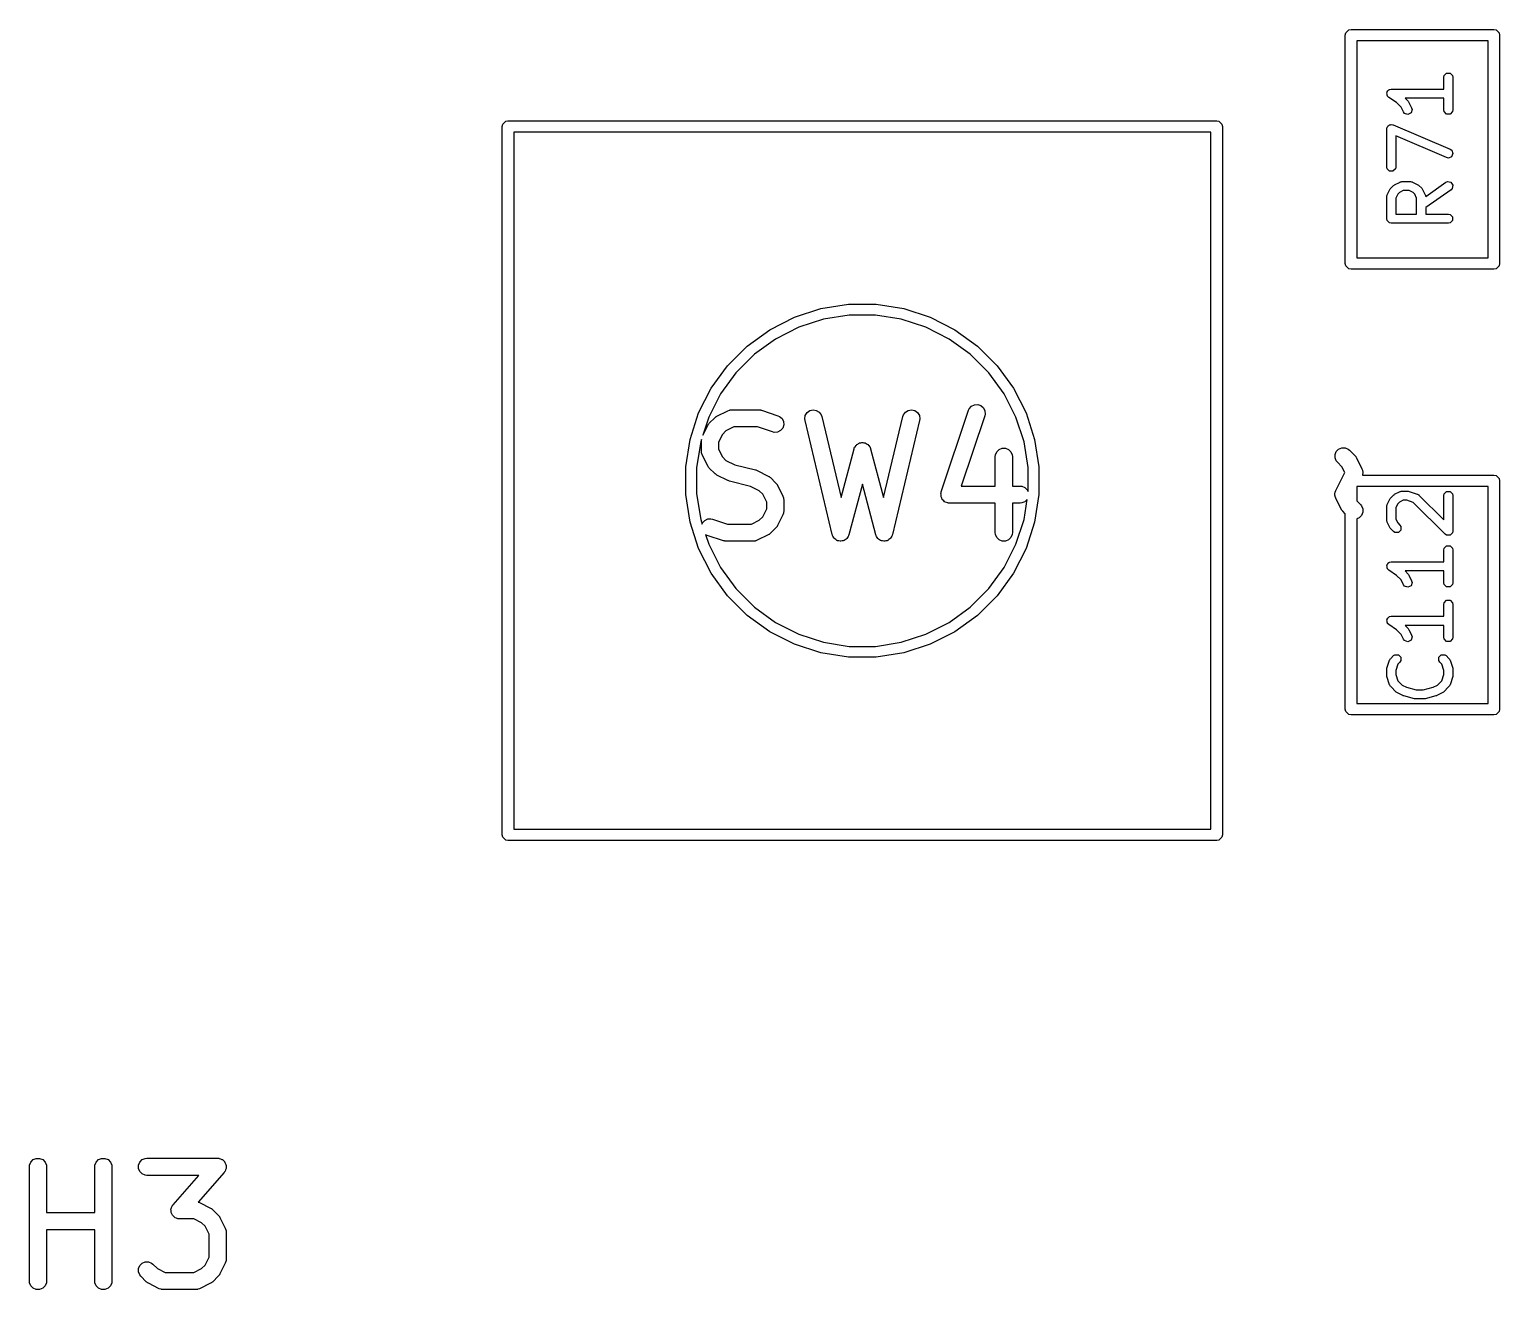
# Model space of a CAD drawing. Extents: x 1.56 to 6.49, y -4.6 to -1.37.
# Drawn here: x 1.662 to 2.168, y -4.3 to -3.866 of the extents above; entities that cross this region are included whole.
import ezdxf

# ---------------------------------------------------------------- set-up
doc = ezdxf.new("R2010")
doc.units = 0
doc.header["$MEASUREMENT"] = 0
doc.layers.add('BLACK', color=7, linetype='CONTINUOUS')

msp = doc.modelspace()

# ---------------------------------------------------------------- linework, layer by layer
at = {"layer": 'BLACK', "linetype": 'CONTINUOUS'}
for p, q in [((2.11516, -3.86811), (2.11531, -3.86736)), ((2.11516, -3.94685), (2.11516, -3.86811)), ((2.11531, -3.86736), (2.11637, -3.86629)), ((2.11637, -3.86629), (2.11713, -3.86614)), ((2.11713, -3.86614), (2.16634, -3.86614)), ((2.16634, -3.86614), (2.16709, -3.86629)), ((2.16709, -3.86629), (2.16816, -3.86736)), ((2.16816, -3.86736), (2.16831, -3.86811)), ((2.16831, -3.86811), (2.16831, -3.94685)), ((2.11909, -3.87008), (2.11909, -3.94488)), ((2.16437, -3.87008), (2.11909, -3.87008)), ((2.16437, -3.94488), (2.16437, -3.87008)), ((2.1491, -3.88264), (2.14922, -3.88204)), ((2.1491, -3.88669), (2.1491, -3.88264)), ((2.14922, -3.88204), (2.15007, -3.88118)), ((2.15007, -3.88118), (2.15128, -3.88118)), ((2.15128, -3.88118), (2.15213, -3.88204)), ((2.15213, -3.88204), (2.15225, -3.88264)), ((2.15225, -3.88264), (2.15225, -3.89389)), ((2.12945, -3.88796), (2.12954, -3.88782)), ((2.12954, -3.88841), (2.12945, -3.88796)), ((2.12954, -3.88766), (2.12986, -3.88734)), ((2.12954, -3.88782), (2.12954, -3.88766)), ((2.12954, -3.88887), (2.12954, -3.88841)), ((2.12965, -3.88898), (2.12954, -3.88887)), ((2.12986, -3.88734), (2.13011, -3.88696)), ((2.13011, -3.88696), (2.13027, -3.88692)), ((2.13027, -3.88692), (2.13039, -3.88681)), ((2.13039, -3.88681), (2.13099, -3.88669)), ((2.13099, -3.88669), (2.1491, -3.88669)), ((2.12968, -3.88914), (2.12965, -3.88898)), ((2.13012, -3.88957), (2.12968, -3.88914)), ((2.1328, -3.89136), (2.13012, -3.88957)), ((2.13438, -3.89295), (2.1328, -3.89136)), ((2.13521, -3.89459), (2.13438, -3.89295)), ((2.1491, -3.88984), (2.13573, -3.88984)), ((2.13573, -3.88984), (2.13679, -3.8909)), ((2.13679, -3.8909), (2.13693, -3.89111)), ((2.13693, -3.89111), (2.13709, -3.89131)), ((2.13709, -3.89131), (2.13802, -3.89318)), ((2.13819, -3.89378), (2.1378, -3.89492)), ((2.13802, -3.89318), (2.13819, -3.89378)), ((2.1491, -3.89389), (2.1491, -3.88984)), ((2.14922, -3.89449), (2.1491, -3.89389)), ((2.15225, -3.89389), (2.15213, -3.89449)), ((1.8248, -3.89961), (1.82495, -3.89885)), ((1.82495, -3.89885), (1.82602, -3.89779)), ((1.82602, -3.89779), (1.82677, -3.89764)), ((1.82677, -3.89764), (2.07087, -3.89764)), ((2.07087, -3.89764), (2.07162, -3.89779)), ((2.07162, -3.89779), (2.07268, -3.89885)), ((2.07268, -3.89885), (2.07283, -3.89961)), ((2.13017, -3.89921), (2.13039, -3.89899)), ((2.13039, -3.89899), (2.13071, -3.89899)), ((2.13071, -3.89899), (2.13101, -3.89888)), ((2.13101, -3.89888), (2.13158, -3.89899)), ((2.13158, -3.89899), (2.13159, -3.89899)), ((2.13159, -3.89899), (2.1316, -3.899)), ((2.1316, -3.899), (2.13161, -3.899)), ((2.13161, -3.899), (2.1513, -3.90744)), ((2.13558, -3.89508), (2.13521, -3.89459)), ((2.13673, -3.89546), (2.13558, -3.89508)), ((2.1378, -3.89492), (2.13673, -3.89546)), ((2.15007, -3.89534), (2.14922, -3.89449)), ((2.15128, -3.89534), (2.15007, -3.89534)), ((2.15213, -3.89449), (2.15128, -3.89534)), ((1.8248, -4.1437), (1.8248, -3.89961)), ((1.82874, -3.90157), (1.82874, -4.14173)), ((2.0689, -3.90157), (1.82874, -3.90157)), ((2.0689, -4.14173), (2.0689, -3.90157)), ((2.07283, -3.89961), (2.07283, -4.1437)), ((2.12942, -3.90041), (2.12954, -3.89985)), ((2.12942, -3.90043), (2.12942, -3.90041)), ((2.12942, -3.90044), (2.12942, -3.90043)), ((2.12942, -3.90045), (2.12942, -3.90044)), ((2.12942, -3.91357), (2.12942, -3.90045)), ((2.12954, -3.89985), (2.12976, -3.89962)), ((2.12976, -3.89962), (2.12989, -3.89932)), ((2.12989, -3.89932), (2.13017, -3.89921)), ((2.15005, -3.91033), (2.13256, -3.90284)), ((2.13256, -3.90284), (2.13256, -3.91357)), ((2.1513, -3.90744), (2.1518, -3.90779)), ((2.15225, -3.90891), (2.15178, -3.91001)), ((2.1518, -3.90779), (2.15225, -3.90891)), ((2.12954, -3.91418), (2.12942, -3.91357)), ((2.13039, -3.91503), (2.12954, -3.91418)), ((2.13245, -3.91418), (2.13159, -3.91503)), ((2.13256, -3.91357), (2.13245, -3.91418)), ((2.15066, -3.91046), (2.15005, -3.91033)), ((2.15178, -3.91001), (2.15066, -3.91046)), ((2.13159, -3.91503), (2.13039, -3.91503)), ((2.13216, -3.91966), (2.13404, -3.91873)), ((2.13404, -3.91873), (2.13411, -3.91871)), ((2.13411, -3.91871), (2.13414, -3.91868)), ((2.13414, -3.91868), (2.13438, -3.91863)), ((2.13438, -3.91863), (2.13463, -3.91856)), ((2.13463, -3.91856), (2.13466, -3.91858)), ((2.13466, -3.91858), (2.13474, -3.91856)), ((2.13474, -3.91856), (2.13755, -3.91856)), ((2.13755, -3.91856), (2.13763, -3.91858)), ((2.13763, -3.91858), (2.13766, -3.91856)), ((2.13766, -3.91856), (2.13791, -3.91863)), ((2.13791, -3.91863), (2.13815, -3.91868)), ((2.13815, -3.91868), (2.13818, -3.91871)), ((2.13818, -3.91871), (2.13826, -3.91873)), ((2.13826, -3.91873), (2.14013, -3.91966)), ((2.14285, -3.92369), (2.14977, -3.91884)), ((2.14977, -3.91884), (2.15033, -3.9186)), ((2.15033, -3.9186), (2.15152, -3.91881)), ((2.15152, -3.91881), (2.15221, -3.91979)), ((2.12942, -3.92377), (2.12949, -3.92353)), ((2.12943, -3.92381), (2.12942, -3.92377)), ((2.12942, -3.92388), (2.12943, -3.92381)), ((2.12942, -3.93138), (2.12942, -3.92388)), ((2.12949, -3.92353), (2.12954, -3.92328)), ((2.12954, -3.92328), (2.12956, -3.92326)), ((2.12956, -3.92326), (2.12958, -3.92318)), ((2.12958, -3.92318), (2.13052, -3.92131)), ((2.13052, -3.92131), (2.13067, -3.92111)), ((2.13067, -3.92111), (2.13081, -3.9209)), ((2.13081, -3.9209), (2.13175, -3.91996)), ((2.13175, -3.91996), (2.13196, -3.91982)), ((2.13196, -3.91982), (2.13216, -3.91966)), ((2.13322, -3.92294), (2.13256, -3.92426)), ((2.13256, -3.92426), (2.13256, -3.92981)), ((2.1338, -3.92237), (2.13322, -3.92294)), ((2.13511, -3.92171), (2.1338, -3.92237)), ((2.13718, -3.92171), (2.13511, -3.92171)), ((2.13849, -3.92237), (2.13718, -3.92171)), ((2.13907, -3.92294), (2.13849, -3.92237)), ((2.13973, -3.92426), (2.13907, -3.92294)), ((2.13973, -3.92981), (2.13973, -3.92426)), ((2.14013, -3.91966), (2.14033, -3.91982)), ((2.14033, -3.91982), (2.14054, -3.91996)), ((2.14054, -3.91996), (2.14148, -3.9209)), ((2.14148, -3.9209), (2.14162, -3.92111)), ((2.14162, -3.92111), (2.14177, -3.92131)), ((2.14177, -3.92131), (2.14271, -3.92318)), ((2.14271, -3.92318), (2.14273, -3.92326)), ((2.14273, -3.92326), (2.14276, -3.92328)), ((2.14276, -3.92328), (2.14281, -3.92353)), ((2.14281, -3.92353), (2.14285, -3.92369)), ((2.15158, -3.92143), (2.14288, -3.92752)), ((2.152, -3.92098), (2.15158, -3.92143)), ((2.15221, -3.91979), (2.152, -3.92098)), ((2.14288, -3.92752), (2.14288, -3.92981)), ((2.12954, -3.93199), (2.12942, -3.93138)), ((2.13039, -3.93284), (2.12954, -3.93199)), ((2.13099, -3.93296), (2.13039, -3.93284)), ((2.15068, -3.93296), (2.13099, -3.93296)), ((2.13256, -3.92981), (2.13973, -3.92981)), ((2.14288, -3.92981), (2.15068, -3.92981)), ((2.15068, -3.92981), (2.15128, -3.92993)), ((2.15128, -3.93284), (2.15068, -3.93296)), ((2.15128, -3.92993), (2.15213, -3.93078)), ((2.15213, -3.93199), (2.15128, -3.93284)), ((2.15213, -3.93078), (2.15213, -3.93199)), ((2.11531, -3.9476), (2.11516, -3.94685)), ((2.11637, -3.94867), (2.11531, -3.9476)), ((2.11713, -3.94882), (2.11637, -3.94867)), ((2.16634, -3.94882), (2.11713, -3.94882)), ((2.11909, -3.94488), (2.16437, -3.94488)), ((2.16709, -3.94867), (2.16634, -3.94882)), ((2.16816, -3.9476), (2.16709, -3.94867)), ((2.16831, -3.94685), (2.16816, -3.9476)), ((1.92547, -3.96528), (1.93457, -3.96232)), ((1.93457, -3.96232), (1.94403, -3.96082)), ((1.94433, -3.96457), (1.93545, -3.96597)), ((1.94403, -3.96082), (1.95361, -3.96082)), ((1.95331, -3.96457), (1.94433, -3.96457)), ((1.96219, -3.96597), (1.95331, -3.96457)), ((1.95361, -3.96082), (1.96306, -3.96232)), ((1.96306, -3.96232), (1.97217, -3.96528)), ((1.90919, -3.97525), (1.91693, -3.96962)), ((1.91693, -3.96962), (1.92547, -3.96528)), ((1.92691, -3.96875), (1.9189, -3.97283)), ((1.93545, -3.96597), (1.92691, -3.96875)), ((1.97073, -3.96875), (1.96219, -3.96597)), ((1.97874, -3.97283), (1.97073, -3.96875)), ((1.97217, -3.96528), (1.9807, -3.96962)), ((1.9807, -3.96962), (1.98845, -3.97525)), ((1.9189, -3.97283), (1.91163, -3.97811)), ((1.98601, -3.97811), (1.97874, -3.97283)), ((1.90242, -3.98202), (1.90919, -3.97525)), ((1.91163, -3.97811), (1.90528, -3.98446)), ((1.99236, -3.98446), (1.98601, -3.97811)), ((1.98845, -3.97525), (1.99522, -3.98202)), ((1.89679, -3.98977), (1.90242, -3.98202)), ((1.90528, -3.98446), (1.89999, -3.99173)), ((1.99764, -3.99173), (1.99236, -3.98446)), ((1.99522, -3.98202), (2.00085, -3.98977)), ((1.89244, -3.9983), (1.89679, -3.98977)), ((2.00085, -3.98977), (2.0052, -3.9983)), ((1.89999, -3.99173), (1.89591, -3.99974)), ((2.00172, -3.99974), (1.99764, -3.99173)), ((1.88948, -4.00741), (1.89244, -3.9983)), ((1.89591, -3.99974), (1.8939, -4.00593)), ((1.89611, -4.00185), (1.89799, -3.99998)), ((1.89799, -3.99998), (1.89821, -3.99979)), ((1.89821, -3.99979), (1.89826, -3.99973)), ((1.89826, -3.99973), (1.89835, -3.99968)), ((1.89835, -3.99968), (1.89843, -3.99961)), ((1.89843, -3.99961), (1.89851, -3.99958)), ((1.89851, -3.99958), (1.89875, -3.99942)), ((1.89875, -3.99942), (1.9025, -3.99755)), ((1.9025, -3.99755), (1.90304, -3.99734)), ((1.90304, -3.99734), (1.90315, -3.99733)), ((1.90315, -3.99733), (1.90325, -3.99729)), ((1.90325, -3.99729), (1.90382, -3.99724)), ((1.90382, -3.99724), (1.9132, -3.99724)), ((1.9132, -3.99724), (1.91349, -3.99727)), ((1.91349, -3.99727), (1.91357, -3.99726)), ((1.91357, -3.99726), (1.91367, -3.99728)), ((1.91367, -3.99728), (1.91377, -3.99729)), ((1.91377, -3.99729), (1.91385, -3.99732)), ((1.91385, -3.99732), (1.91413, -3.99739)), ((1.91413, -3.99739), (1.91976, -3.99926)), ((1.91976, -3.99926), (1.92028, -3.9995)), ((1.92028, -3.9995), (1.92116, -4.00025)), ((1.92116, -4.00025), (1.92167, -4.00128)), ((1.929, -4.0003), (1.92918, -3.99916)), ((1.92907, -4.00087), (1.929, -4.0003)), ((1.92918, -3.99916), (1.92978, -3.99818)), ((1.92978, -3.99818), (1.93071, -3.99751)), ((1.93071, -3.99751), (1.93184, -3.99724)), ((1.93184, -3.99724), (1.93297, -3.99742)), ((1.93297, -3.99742), (1.93395, -3.99803)), ((1.93395, -3.99803), (1.93463, -3.99896)), ((1.93463, -3.99896), (1.93482, -3.99951)), ((1.93482, -3.99951), (1.94148, -4.02749)), ((1.95616, -4.02749), (1.96282, -3.99951)), ((1.96282, -3.99951), (1.96301, -3.99896)), ((1.96301, -3.99896), (1.96368, -3.99803)), ((1.96368, -3.99803), (1.96466, -3.99742)), ((1.96466, -3.99742), (1.9658, -3.99724)), ((1.9658, -3.99724), (1.96692, -3.99751)), ((1.96692, -3.99751), (1.96786, -3.99818)), ((1.96786, -3.99818), (1.96846, -3.99916)), ((1.96846, -3.99916), (1.96864, -4.0003)), ((1.96864, -4.0003), (1.96856, -4.00087)), ((1.97601, -4.0255), (1.98539, -3.99738)), ((1.99099, -3.99925), (1.98291, -4.02348)), ((1.98539, -3.99738), (1.98562, -3.99685)), ((1.98562, -3.99685), (1.98638, -3.99598)), ((1.98638, -3.99598), (1.98741, -3.99547)), ((1.98741, -3.99547), (1.98856, -3.99539)), ((1.98856, -3.99539), (1.98965, -3.99575)), ((1.98965, -3.99575), (1.99052, -3.9965)), ((1.99052, -3.9965), (1.99104, -3.99754)), ((1.99112, -3.99868), (1.99099, -3.99925)), ((1.99104, -3.99754), (1.99112, -3.99868)), ((2.0045, -4.00829), (2.00172, -3.99974)), ((2.0052, -3.9983), (2.00816, -4.00741)), ((1.8939, -4.00593), (1.89556, -4.00262)), ((1.89556, -4.00262), (1.89572, -4.00237)), ((1.89572, -4.00237), (1.89575, -4.0023)), ((1.89575, -4.0023), (1.89581, -4.00222)), ((1.89581, -4.00222), (1.89587, -4.00213)), ((1.89587, -4.00213), (1.89593, -4.00208)), ((1.89593, -4.00208), (1.89611, -4.00185)), ((1.90182, -4.00449), (1.90063, -4.00569)), ((1.90452, -4.00314), (1.90182, -4.00449)), ((1.91272, -4.00314), (1.90452, -4.00314)), ((1.91789, -4.00487), (1.91272, -4.00314)), ((1.91845, -4.00499), (1.91789, -4.00487)), ((1.9196, -4.00491), (1.91845, -4.00499)), ((1.92063, -4.0044), (1.9196, -4.00491)), ((1.92139, -4.00353), (1.92063, -4.0044)), ((1.92175, -4.00243), (1.92139, -4.00353)), ((1.92167, -4.00128), (1.92175, -4.00243)), ((1.93845, -4.04024), (1.92907, -4.00087)), ((1.96856, -4.00087), (1.95919, -4.04024)), ((1.88798, -4.01687), (1.88948, -4.00741)), ((1.89314, -4.00829), (1.89173, -4.01716)), ((1.89339, -4.00751), (1.89314, -4.00829)), ((1.89337, -4.00769), (1.89339, -4.00751)), ((1.89337, -4.01144), (1.89337, -4.00769)), ((1.90063, -4.00569), (1.89928, -4.00839)), ((1.89928, -4.00839), (1.89928, -4.01074)), ((1.94602, -4.01049), (1.94606, -4.01042)), ((1.94606, -4.01042), (1.94617, -4.01014)), ((1.94617, -4.01014), (1.94641, -4.00983)), ((1.94641, -4.00983), (1.9466, -4.00949)), ((1.9466, -4.00949), (1.94675, -4.00937)), ((1.94675, -4.00937), (1.94687, -4.00922)), ((1.94687, -4.00922), (1.94721, -4.00903)), ((1.94721, -4.00903), (1.94752, -4.00879)), ((1.94752, -4.00879), (1.9477, -4.00874)), ((1.9477, -4.00874), (1.94787, -4.00864)), ((1.94787, -4.00864), (1.94825, -4.00859)), ((1.94825, -4.00859), (1.94863, -4.00849)), ((1.94863, -4.00849), (1.94882, -4.00852)), ((1.94882, -4.00852), (1.94901, -4.00849)), ((1.94901, -4.00849), (1.94939, -4.00859)), ((1.94939, -4.00859), (1.94977, -4.00864)), ((1.94977, -4.00864), (1.94994, -4.00874)), ((1.94994, -4.00874), (1.95012, -4.00879)), ((1.95012, -4.00879), (1.95043, -4.00903)), ((1.95043, -4.00903), (1.95077, -4.00922)), ((1.95077, -4.00922), (1.95088, -4.00937)), ((1.95088, -4.00937), (1.95104, -4.00949)), ((1.95104, -4.00949), (1.95123, -4.00983)), ((1.95123, -4.00983), (1.95147, -4.01014)), ((1.95147, -4.01014), (1.95157, -4.01042)), ((1.95157, -4.01042), (1.95161, -4.01049)), ((1.99592, -4.01086), (1.99699, -4.01042)), ((1.99699, -4.01042), (1.99814, -4.01042)), ((1.99814, -4.01042), (1.9992, -4.01086)), ((2.00591, -4.01716), (2.0045, -4.00829)), ((2.00816, -4.00741), (2.00965, -4.01687)), ((2.11287, -4.01076), (2.11394, -4.01032)), ((2.11394, -4.01032), (2.11509, -4.01032)), ((2.11509, -4.01032), (2.11615, -4.01076)), ((1.89343, -4.01201), (1.89337, -4.01144)), ((1.89347, -4.01211), (1.89343, -4.01201)), ((1.89348, -4.01222), (1.89347, -4.01211)), ((1.89368, -4.01276), (1.89348, -4.01222)), ((1.89556, -4.01651), (1.89368, -4.01276)), ((1.89928, -4.01074), (1.90063, -4.01344)), ((1.90063, -4.01344), (1.90182, -4.01464)), ((1.90182, -4.01464), (1.90486, -4.01615)), ((1.94148, -4.02749), (1.94597, -4.01068)), ((1.94597, -4.01068), (1.94602, -4.01054)), ((1.94602, -4.01054), (1.94602, -4.01049)), ((1.95161, -4.01049), (1.95162, -4.01054)), ((1.95162, -4.01054), (1.95167, -4.01068)), ((1.95167, -4.01068), (1.95616, -4.02749)), ((1.99461, -4.01331), (1.99467, -4.01274)), ((1.99461, -4.02348), (1.99461, -4.01331)), ((1.99467, -4.01274), (1.99511, -4.01167)), ((1.99511, -4.01167), (1.99592, -4.01086)), ((1.9992, -4.01086), (2.00002, -4.01167)), ((2.00002, -4.01167), (2.00046, -4.01274)), ((2.00046, -4.01274), (2.00052, -4.01331)), ((2.00052, -4.01331), (2.00052, -4.02348)), ((2.11162, -4.01264), (2.11206, -4.01158)), ((2.11162, -4.01379), (2.11162, -4.01264)), ((2.11206, -4.01486), (2.11162, -4.01379)), ((2.11206, -4.01158), (2.11287, -4.01076)), ((2.11242, -4.0153), (2.11206, -4.01486)), ((2.11396, -4.01684), (2.11242, -4.0153)), ((2.11615, -4.01076), (2.1166, -4.01113)), ((2.1166, -4.01113), (2.11848, -4.013)), ((2.11848, -4.013), (2.11866, -4.01323)), ((2.11866, -4.01323), (2.11872, -4.01328)), ((2.11872, -4.01328), (2.11878, -4.01337)), ((2.11878, -4.01337), (2.11884, -4.01345)), ((2.11884, -4.01345), (2.11887, -4.01352)), ((2.11887, -4.01352), (2.11903, -4.01377)), ((2.11903, -4.01377), (2.1209, -4.01752)), ((1.88798, -4.01716), (1.88798, -4.01687)), ((1.88798, -4.02644), (1.88798, -4.01716)), ((1.89173, -4.01716), (1.89173, -4.02615)), ((1.89572, -4.01676), (1.89556, -4.01651)), ((1.89575, -4.01683), (1.89572, -4.01676)), ((1.89581, -4.01691), (1.89575, -4.01683)), ((1.89587, -4.017), (1.89581, -4.01691)), ((1.89593, -4.01705), (1.89587, -4.017)), ((1.89611, -4.01728), (1.89593, -4.01705)), ((1.89799, -4.01915), (1.89611, -4.01728)), ((1.89821, -4.01934), (1.89799, -4.01915)), ((1.89826, -4.0194), (1.89821, -4.01934)), ((1.89835, -4.01945), (1.89826, -4.0194)), ((1.89843, -4.01952), (1.89835, -4.01945)), ((1.89851, -4.01955), (1.89843, -4.01952)), ((1.89875, -4.0197), (1.89851, -4.01955)), ((1.9025, -4.02158), (1.89875, -4.0197)), ((1.90486, -4.01615), (1.91204, -4.01795)), ((1.91204, -4.01795), (1.91208, -4.01796)), ((1.91208, -4.01796), (1.9121, -4.01796)), ((1.9121, -4.01796), (1.91234, -4.01806)), ((1.91234, -4.01806), (1.91258, -4.01814)), ((1.91258, -4.01814), (1.9126, -4.01815)), ((1.9126, -4.01815), (1.91264, -4.01817)), ((1.91264, -4.01817), (1.91639, -4.02005)), ((1.91639, -4.02005), (1.91664, -4.0202)), ((1.91664, -4.0202), (1.91671, -4.02023)), ((1.91671, -4.02023), (1.91679, -4.0203)), ((1.91679, -4.0203), (1.91688, -4.02035)), ((1.91688, -4.02035), (1.91693, -4.02041)), ((1.91693, -4.02041), (1.91716, -4.0206)), ((1.91716, -4.0206), (1.91904, -4.02247)), ((2.00591, -4.02543), (2.00591, -4.01716)), ((2.00965, -4.01687), (2.00965, -4.02644)), ((2.11187, -4.02502), (2.11496, -4.01884)), ((2.11496, -4.01884), (2.11396, -4.01684)), ((2.1209, -4.01752), (2.12111, -4.01806)), ((2.12111, -4.01962), (2.12109, -4.01969)), ((2.12109, -4.01969), (2.16634, -4.01969)), ((2.12111, -4.01806), (2.12113, -4.01827)), ((2.12113, -4.01941), (2.12111, -4.01962)), ((2.12113, -4.01827), (2.12119, -4.01847)), ((2.12119, -4.01921), (2.12113, -4.01941)), ((2.12119, -4.01847), (2.12117, -4.01884)), ((2.12117, -4.01884), (2.12119, -4.01921)), ((2.16634, -4.01969), (2.16709, -4.01983)), ((2.16709, -4.01983), (2.16816, -4.0209)), ((1.90255, -4.02159), (1.9025, -4.02158)), ((1.90256, -4.02161), (1.90255, -4.02159)), ((1.9028, -4.02169), (1.90256, -4.02161)), ((1.90304, -4.02179), (1.9028, -4.02169)), ((1.90307, -4.02179), (1.90304, -4.02179)), ((1.90311, -4.0218), (1.90307, -4.02179)), ((1.91029, -4.0236), (1.90311, -4.0218)), ((1.91332, -4.02511), (1.91029, -4.0236)), ((1.91452, -4.02631), (1.91332, -4.02511)), ((1.91904, -4.02247), (1.91922, -4.0227)), ((1.91922, -4.0227), (1.91928, -4.02275)), ((1.91928, -4.02275), (1.91934, -4.02284)), ((1.91934, -4.02284), (1.9194, -4.02292)), ((1.9194, -4.02292), (1.91943, -4.02299)), ((1.91943, -4.02299), (1.91959, -4.02324)), ((1.91959, -4.02324), (1.92146, -4.02699)), ((1.94882, -4.0229), (1.94417, -4.04032)), ((1.95346, -4.04032), (1.94882, -4.0229)), ((1.97595, -4.02579), (1.97601, -4.0255)), ((1.98291, -4.02348), (1.99461, -4.02348)), ((2.00052, -4.02348), (2.00319, -4.02348)), ((2.00319, -4.02348), (2.00376, -4.02354)), ((2.00376, -4.02354), (2.00483, -4.02398)), ((2.00483, -4.02398), (2.00564, -4.0248)), ((2.00564, -4.0248), (2.00591, -4.02543)), ((2.11165, -4.02577), (2.11166, -4.02556)), ((2.11166, -4.02556), (2.11187, -4.02502)), ((2.11917, -4.02362), (2.11909, -4.02378)), ((2.11909, -4.02378), (2.11909, -4.02862)), ((2.16437, -4.02362), (2.11917, -4.02362)), ((2.13216, -4.02634), (2.13404, -4.0254)), ((2.13404, -4.0254), (2.13411, -4.02538)), ((2.13411, -4.02538), (2.13414, -4.02535)), ((2.13414, -4.02535), (2.13438, -4.0253)), ((2.13438, -4.0253), (2.13463, -4.02524)), ((2.13463, -4.02524), (2.13466, -4.02525)), ((2.13466, -4.02525), (2.13474, -4.02523)), ((2.13474, -4.02523), (2.13661, -4.02523)), ((2.13661, -4.02523), (2.13686, -4.02528)), ((2.13686, -4.02528), (2.13711, -4.02532)), ((2.13711, -4.02532), (2.13992, -4.02625)), ((2.14922, -4.02621), (2.15007, -4.02535)), ((2.15007, -4.02535), (2.15128, -4.02535)), ((2.15128, -4.02535), (2.15213, -4.02621)), ((2.16437, -4.09843), (2.16437, -4.02362)), ((2.16816, -4.0209), (2.16831, -4.02165)), ((2.16831, -4.02165), (2.16831, -4.10039)), ((1.88948, -4.0359), (1.88798, -4.02644)), ((1.89173, -4.02615), (1.89314, -4.03502)), ((1.91587, -4.02901), (1.91452, -4.02631)), ((1.91587, -4.03136), (1.91587, -4.02901)), ((1.92146, -4.02699), (1.92167, -4.02753)), ((1.92167, -4.02753), (1.92168, -4.02764)), ((1.92168, -4.02764), (1.92172, -4.02774)), ((1.92172, -4.02774), (1.92178, -4.02831)), ((1.92178, -4.02831), (1.92178, -4.03206)), ((1.97589, -4.02607), (1.97592, -4.02592)), ((1.97592, -4.02654), (1.97589, -4.02607)), ((1.97592, -4.02586), (1.97595, -4.02579)), ((1.97592, -4.02592), (1.97592, -4.02586)), ((1.97592, -4.02701), (1.97592, -4.02654)), ((1.97596, -4.02711), (1.97592, -4.02701)), ((1.97597, -4.02722), (1.97596, -4.02711)), ((1.97618, -4.02764), (1.97597, -4.02722)), ((1.97636, -4.02808), (1.97618, -4.02764)), ((1.97644, -4.02815), (1.97636, -4.02808)), ((1.97648, -4.02825), (1.97644, -4.02815)), ((1.97684, -4.02856), (1.97648, -4.02825)), ((1.97717, -4.02889), (1.97684, -4.02856)), ((1.97727, -4.02893), (1.97717, -4.02889)), ((1.97735, -4.029), (1.97727, -4.02893)), ((1.9778, -4.02915), (1.97735, -4.029)), ((1.97824, -4.02933), (1.9778, -4.02915)), ((1.97839, -4.02935), (1.97824, -4.02933)), ((1.97845, -4.02937), (1.97839, -4.02935)), ((1.97852, -4.02936), (1.97845, -4.02937)), ((1.97882, -4.02939), (1.97852, -4.02936)), ((1.99461, -4.02939), (1.97882, -4.02939)), ((1.99461, -4.03956), (1.99461, -4.02939)), ((2.00319, -4.02939), (2.00052, -4.02939)), ((2.00052, -4.02939), (2.00052, -4.03956)), ((2.00376, -4.02933), (2.00319, -4.02939)), ((2.00483, -4.02889), (2.00376, -4.02933)), ((2.0045, -4.03502), (2.00559, -4.02813)), ((2.00559, -4.02813), (2.00483, -4.02889)), ((2.00965, -4.02644), (2.00816, -4.0359)), ((2.11158, -4.02597), (2.11165, -4.02577)), ((2.11161, -4.02634), (2.11158, -4.02597)), ((2.11158, -4.02671), (2.11161, -4.02634)), ((2.11165, -4.02691), (2.11158, -4.02671)), ((2.11166, -4.02712), (2.11165, -4.02691)), ((2.11187, -4.02766), (2.11166, -4.02712)), ((2.11375, -4.03141), (2.11187, -4.02766)), ((2.11909, -4.02862), (2.12035, -4.02988)), ((2.12035, -4.02988), (2.12072, -4.03032)), ((2.12072, -4.03032), (2.12116, -4.03139)), ((2.12942, -4.03045), (2.12949, -4.0302)), ((2.12943, -4.03048), (2.12942, -4.03045)), ((2.12942, -4.03056), (2.12943, -4.03048)), ((2.12942, -4.03525), (2.12942, -4.03056)), ((2.12949, -4.0302), (2.12954, -4.02996)), ((2.12954, -4.02996), (2.12956, -4.02993)), ((2.12956, -4.02993), (2.12958, -4.02985)), ((2.12958, -4.02985), (2.13052, -4.02798)), ((2.13052, -4.02798), (2.13067, -4.02778)), ((2.13067, -4.02778), (2.13081, -4.02757)), ((2.13081, -4.02757), (2.13175, -4.02663)), ((2.13175, -4.02663), (2.13196, -4.02649)), ((2.13196, -4.02649), (2.13216, -4.02634)), ((2.13322, -4.02962), (2.13256, -4.03093)), ((2.1338, -4.02904), (2.13322, -4.02962)), ((2.13511, -4.02838), (2.1338, -4.02904)), ((2.13636, -4.02838), (2.13511, -4.02838)), ((2.13858, -4.02912), (2.13636, -4.02838)), ((2.14956, -4.04011), (2.13858, -4.02912)), ((2.13992, -4.02625), (2.13999, -4.02629)), ((2.13999, -4.02629), (2.14003, -4.02629)), ((2.14003, -4.02629), (2.14024, -4.02643)), ((2.14024, -4.02643), (2.14046, -4.02656)), ((2.14046, -4.02656), (2.14047, -4.02659)), ((2.14047, -4.02659), (2.14054, -4.02663)), ((2.14054, -4.02663), (2.1491, -4.03519)), ((2.1491, -4.02681), (2.14922, -4.02621)), ((2.1491, -4.03519), (2.1491, -4.02681)), ((2.15213, -4.02621), (2.15225, -4.02681)), ((2.15225, -4.02681), (2.15225, -4.039)), ((1.89314, -4.03502), (1.89364, -4.03658)), ((1.89376, -4.03622), (1.89452, -4.03535)), ((1.89452, -4.03535), (1.89555, -4.03484)), ((1.89555, -4.03484), (1.89669, -4.03476)), ((1.89669, -4.03476), (1.89726, -4.03488)), ((1.89726, -4.03488), (1.90243, -4.03661)), ((1.91063, -4.03661), (1.91332, -4.03526)), ((1.91332, -4.03526), (1.91452, -4.03406)), ((1.91452, -4.03406), (1.91587, -4.03136)), ((1.92146, -4.03338), (1.91959, -4.03713)), ((1.92167, -4.03284), (1.92146, -4.03338)), ((1.92168, -4.03273), (1.92167, -4.03284)), ((1.92172, -4.03264), (1.92168, -4.03273)), ((1.92178, -4.03206), (1.92172, -4.03264)), ((2.00172, -4.04357), (2.0045, -4.03502)), ((2.1139, -4.03166), (2.11375, -4.03141)), ((2.11393, -4.03173), (2.1139, -4.03166)), ((2.114, -4.03181), (2.11393, -4.03173)), ((2.11406, -4.0319), (2.114, -4.03181)), ((2.11411, -4.03195), (2.11406, -4.0319)), ((2.1143, -4.03218), (2.11411, -4.03195)), ((2.11516, -4.03304), (2.1143, -4.03218)), ((2.11516, -4.10039), (2.11516, -4.03304)), ((2.1199, -4.03442), (2.11909, -4.03475)), ((2.11909, -4.03475), (2.11909, -4.09843)), ((2.12072, -4.03361), (2.1199, -4.03442)), ((2.12116, -4.03254), (2.12072, -4.03361)), ((2.12116, -4.03139), (2.12116, -4.03254)), ((2.12943, -4.03532), (2.12942, -4.03525)), ((2.12942, -4.03536), (2.12943, -4.03532)), ((2.12949, -4.0356), (2.12942, -4.03536)), ((2.12954, -4.03585), (2.12949, -4.0356)), ((2.13256, -4.03093), (2.13256, -4.03487)), ((2.13256, -4.03487), (2.13322, -4.03619)), ((1.89244, -4.04501), (1.88948, -4.0359)), ((1.89364, -4.03658), (1.89376, -4.03622)), ((1.89486, -4.04025), (1.89483, -4.04022)), ((1.89483, -4.04022), (1.89591, -4.04357)), ((1.89539, -4.04049), (1.89486, -4.04025)), ((1.90102, -4.04236), (1.89539, -4.04049)), ((1.90243, -4.03661), (1.91063, -4.03661)), ((1.91639, -4.04033), (1.91264, -4.0422)), ((1.91664, -4.04017), (1.91639, -4.04033)), ((1.91671, -4.04014), (1.91664, -4.04017)), ((1.91679, -4.04007), (1.91671, -4.04014)), ((1.91688, -4.04002), (1.91679, -4.04007)), ((1.91693, -4.03996), (1.91688, -4.04002)), ((1.91716, -4.03977), (1.91693, -4.03996)), ((1.91904, -4.0379), (1.91716, -4.03977)), ((1.91922, -4.03767), (1.91904, -4.0379)), ((1.91928, -4.03762), (1.91922, -4.03767)), ((1.91934, -4.03753), (1.91928, -4.03762)), ((1.9194, -4.03745), (1.91934, -4.03753)), ((1.91943, -4.03738), (1.9194, -4.03745)), ((1.91959, -4.03713), (1.91943, -4.03738)), ((1.93852, -4.04044), (1.93845, -4.04024)), ((1.93852, -4.04051), (1.93852, -4.04044)), ((1.93856, -4.04058), (1.93852, -4.04051)), ((1.93864, -4.04079), (1.93856, -4.04058)), ((1.93889, -4.04114), (1.93864, -4.04079)), ((1.94397, -4.04086), (1.94371, -4.0412)), ((1.94405, -4.04065), (1.94397, -4.04086)), ((1.94409, -4.04059), (1.94405, -4.04065)), ((1.9441, -4.04052), (1.94409, -4.04059)), ((1.94417, -4.04032), (1.9441, -4.04052)), ((1.95354, -4.04052), (1.95346, -4.04032)), ((1.95355, -4.04059), (1.95354, -4.04052)), ((1.95359, -4.04065), (1.95355, -4.04059)), ((1.95367, -4.04086), (1.95359, -4.04065)), ((1.95393, -4.0412), (1.95367, -4.04086)), ((1.959, -4.04079), (1.95875, -4.04114)), ((1.95908, -4.04058), (1.959, -4.04079)), ((1.95911, -4.04051), (1.95908, -4.04058)), ((1.95912, -4.04044), (1.95911, -4.04051)), ((1.95919, -4.04024), (1.95912, -4.04044)), ((1.99467, -4.04014), (1.99461, -4.03956)), ((1.99511, -4.0412), (1.99467, -4.04014)), ((2.00046, -4.04014), (2.00002, -4.0412)), ((2.00052, -4.03956), (2.00046, -4.04014)), ((2.00816, -4.0359), (2.0052, -4.04501)), ((2.12956, -4.03587), (2.12954, -4.03585)), ((2.12958, -4.03595), (2.12956, -4.03587)), ((2.13052, -4.03782), (2.12958, -4.03595)), ((2.13067, -4.03802), (2.13052, -4.03782)), ((2.13081, -4.03823), (2.13067, -4.03802)), ((2.13175, -4.03917), (2.13081, -4.03823)), ((2.13226, -4.03951), (2.13175, -4.03917)), ((2.13347, -4.03951), (2.13226, -4.03951)), ((2.13322, -4.03619), (2.13398, -4.03694)), ((2.13432, -4.03866), (2.13347, -4.03951)), ((2.13398, -4.03694), (2.13432, -4.03746)), ((2.13432, -4.03746), (2.13432, -4.03866)), ((2.15007, -4.04045), (2.14956, -4.04011)), ((2.15128, -4.04045), (2.15007, -4.04045)), ((2.15213, -4.0396), (2.15128, -4.04045)), ((2.15128, -4.04045), (2.15128, -4.04045)), ((2.15225, -4.039), (2.15213, -4.0396)), ((2.15213, -4.0396), (2.15213, -4.0396)), ((1.89679, -4.05354), (1.89244, -4.04501)), ((1.89591, -4.04357), (1.89999, -4.05157)), ((1.9013, -4.04243), (1.90102, -4.04236)), ((1.90137, -4.04246), (1.9013, -4.04243)), ((1.90148, -4.04247), (1.90137, -4.04246)), ((1.90158, -4.04249), (1.90148, -4.04247)), ((1.90166, -4.04248), (1.90158, -4.04249)), ((1.90195, -4.04251), (1.90166, -4.04248)), ((1.91132, -4.04251), (1.90195, -4.04251)), ((1.9119, -4.04246), (1.91132, -4.04251)), ((1.912, -4.04242), (1.9119, -4.04246)), ((1.9121, -4.04241), (1.912, -4.04242)), ((1.91264, -4.0422), (1.9121, -4.04241)), ((1.9391, -4.04151), (1.93889, -4.04114)), ((1.93922, -4.0416), (1.9391, -4.04151)), ((1.93931, -4.04172), (1.93922, -4.0416)), ((1.93968, -4.04195), (1.93931, -4.04172)), ((1.94002, -4.04221), (1.93968, -4.04195)), ((1.94016, -4.04225), (1.94002, -4.04221)), ((1.94029, -4.04233), (1.94016, -4.04225)), ((1.94072, -4.0424), (1.94029, -4.04233)), ((1.94113, -4.04251), (1.94072, -4.0424)), ((1.94128, -4.04249), (1.94113, -4.04251)), ((1.94143, -4.04251), (1.94128, -4.04249)), ((1.94185, -4.04241), (1.94143, -4.04251)), ((1.94227, -4.04235), (1.94185, -4.04241)), ((1.9424, -4.04228), (1.94227, -4.04235)), ((1.94255, -4.04224), (1.9424, -4.04228)), ((1.9429, -4.04199), (1.94255, -4.04224)), ((1.94327, -4.04178), (1.9429, -4.04199)), ((1.94336, -4.04166), (1.94327, -4.04178)), ((1.94348, -4.04157), (1.94336, -4.04166)), ((1.94371, -4.0412), (1.94348, -4.04157)), ((1.95415, -4.04157), (1.95393, -4.0412)), ((1.95428, -4.04166), (1.95415, -4.04157)), ((1.95437, -4.04178), (1.95428, -4.04166)), ((1.95474, -4.04199), (1.95437, -4.04178)), ((1.95509, -4.04224), (1.95474, -4.04199)), ((1.95523, -4.04228), (1.95509, -4.04224)), ((1.95537, -4.04235), (1.95523, -4.04228)), ((1.95579, -4.04241), (1.95537, -4.04235)), ((1.95621, -4.04251), (1.95579, -4.04241)), ((1.95636, -4.04249), (1.95621, -4.04251)), ((1.95651, -4.04251), (1.95636, -4.04249)), ((1.95692, -4.0424), (1.95651, -4.04251)), ((1.95735, -4.04233), (1.95692, -4.0424)), ((1.95747, -4.04225), (1.95735, -4.04233)), ((1.95762, -4.04221), (1.95747, -4.04225)), ((1.95796, -4.04195), (1.95762, -4.04221)), ((1.95833, -4.04172), (1.95796, -4.04195)), ((1.95842, -4.0416), (1.95833, -4.04172)), ((1.95854, -4.04151), (1.95842, -4.0416)), ((1.95875, -4.04114), (1.95854, -4.04151)), ((1.99592, -4.04201), (1.99511, -4.0412)), ((1.99699, -4.04246), (1.99592, -4.04201)), ((1.99814, -4.04246), (1.99699, -4.04246)), ((1.99764, -4.05157), (2.00172, -4.04357)), ((1.9992, -4.04201), (1.99814, -4.04246)), ((2.00002, -4.0412), (1.9992, -4.04201)), ((2.0052, -4.04501), (2.00085, -4.05354)), ((2.1491, -4.04556), (2.14922, -4.04495)), ((2.1491, -4.04961), (2.1491, -4.04556)), ((2.14922, -4.04495), (2.15007, -4.0441)), ((2.15007, -4.0441), (2.15128, -4.0441)), ((2.15128, -4.0441), (2.15213, -4.04495)), ((2.15213, -4.04495), (2.15225, -4.04556)), ((2.15225, -4.04556), (2.15225, -4.05681)), ((2.12945, -4.05088), (2.12954, -4.05074)), ((2.12954, -4.05133), (2.12945, -4.05088)), ((2.12954, -4.05058), (2.12986, -4.05025)), ((2.12954, -4.05074), (2.12954, -4.05058)), ((2.12986, -4.05025), (2.13011, -4.04987)), ((2.13011, -4.04987), (2.13027, -4.04984)), ((2.13027, -4.04984), (2.13039, -4.04973)), ((2.13039, -4.04973), (2.13099, -4.04961)), ((2.13099, -4.04961), (2.1491, -4.04961)), ((1.90242, -4.06129), (1.89679, -4.05354)), ((1.89999, -4.05157), (1.90528, -4.05884)), ((1.99236, -4.05884), (1.99764, -4.05157)), ((2.00085, -4.05354), (1.99522, -4.06129)), ((2.12954, -4.05178), (2.12954, -4.05133)), ((2.12965, -4.0519), (2.12954, -4.05178)), ((2.12968, -4.05206), (2.12965, -4.0519)), ((2.13012, -4.05249), (2.12968, -4.05206)), ((2.1328, -4.05428), (2.13012, -4.05249)), ((2.13438, -4.05586), (2.1328, -4.05428)), ((2.13521, -4.05751), (2.13438, -4.05586)), ((2.1491, -4.05276), (2.13573, -4.05276)), ((2.13573, -4.05276), (2.13679, -4.05382)), ((2.13679, -4.05382), (2.13693, -4.05403)), ((2.13693, -4.05403), (2.13709, -4.05423)), ((2.13709, -4.05423), (2.13802, -4.0561)), ((2.1491, -4.05681), (2.1491, -4.05276)), ((1.90528, -4.05884), (1.91163, -4.0652)), ((1.98601, -4.0652), (1.99236, -4.05884)), ((2.13558, -4.058), (2.13521, -4.05751)), ((2.13673, -4.05838), (2.13558, -4.058)), ((2.1378, -4.05784), (2.13673, -4.05838)), ((2.13819, -4.05669), (2.1378, -4.05784)), ((2.13802, -4.0561), (2.13819, -4.05669)), ((2.14922, -4.05741), (2.1491, -4.05681)), ((2.15007, -4.05826), (2.14922, -4.05741)), ((2.15128, -4.05826), (2.15007, -4.05826)), ((2.15213, -4.05741), (2.15128, -4.05826)), ((2.15225, -4.05681), (2.15213, -4.05741)), ((1.90919, -4.06806), (1.90242, -4.06129)), ((1.91163, -4.0652), (1.9189, -4.07048)), ((1.97874, -4.07048), (1.98601, -4.0652)), ((1.99522, -4.06129), (1.98845, -4.06806)), ((2.1491, -4.0643), (2.14922, -4.0637)), ((2.1491, -4.06835), (2.1491, -4.0643)), ((2.14922, -4.0637), (2.15007, -4.06285)), ((2.15007, -4.06285), (2.15128, -4.06285)), ((2.15128, -4.06285), (2.15213, -4.0637)), ((2.15213, -4.0637), (2.15225, -4.0643)), ((2.15225, -4.0643), (2.15225, -4.07555)), ((1.91693, -4.07368), (1.90919, -4.06806)), ((1.9189, -4.07048), (1.92691, -4.07456)), ((1.97073, -4.07456), (1.97874, -4.07048)), ((1.98845, -4.06806), (1.9807, -4.07368)), ((2.12945, -4.06962), (2.12954, -4.06949)), ((2.12954, -4.07007), (2.12945, -4.06962)), ((2.12954, -4.06933), (2.12986, -4.069)), ((2.12954, -4.06949), (2.12954, -4.06933)), ((2.12954, -4.07053), (2.12954, -4.07007)), ((2.12965, -4.07065), (2.12954, -4.07053)), ((2.12968, -4.07081), (2.12965, -4.07065)), ((2.13012, -4.07124), (2.12968, -4.07081)), ((2.12986, -4.069), (2.13011, -4.06862)), ((2.13011, -4.06862), (2.13027, -4.06859)), ((2.1328, -4.07303), (2.13012, -4.07124)), ((2.13027, -4.06859), (2.13039, -4.06847)), ((2.13039, -4.06847), (2.13099, -4.06835)), ((2.13099, -4.06835), (2.1491, -4.06835)), ((1.92547, -4.07803), (1.91693, -4.07368)), ((1.92691, -4.07456), (1.93545, -4.07733)), ((1.96219, -4.07733), (1.97073, -4.07456)), ((1.9807, -4.07368), (1.97217, -4.07803)), ((2.13438, -4.07461), (2.1328, -4.07303)), ((2.13521, -4.07626), (2.13438, -4.07461)), ((2.13558, -4.07674), (2.13521, -4.07626)), ((2.1491, -4.0715), (2.13573, -4.0715)), ((2.13573, -4.0715), (2.13679, -4.07256)), ((2.13679, -4.07256), (2.13693, -4.07277)), ((2.13693, -4.07277), (2.13709, -4.07297)), ((2.13709, -4.07297), (2.13802, -4.07485)), ((2.13819, -4.07544), (2.1378, -4.07658)), ((2.13802, -4.07485), (2.13819, -4.07544)), ((2.1491, -4.07555), (2.1491, -4.0715)), ((2.14922, -4.07616), (2.1491, -4.07555)), ((2.15007, -4.07701), (2.14922, -4.07616)), ((2.15213, -4.07616), (2.15128, -4.07701)), ((2.15225, -4.07555), (2.15213, -4.07616)), ((1.93457, -4.08099), (1.92547, -4.07803)), ((1.94403, -4.08249), (1.93457, -4.08099)), ((1.93545, -4.07733), (1.94433, -4.07874)), ((1.94433, -4.07874), (1.95331, -4.07874)), ((1.95331, -4.07874), (1.96219, -4.07733)), ((1.96306, -4.08099), (1.95361, -4.08249)), ((1.97217, -4.07803), (1.96306, -4.08099)), ((2.13673, -4.07712), (2.13558, -4.07674)), ((2.1378, -4.07658), (2.13673, -4.07712)), ((2.15128, -4.07701), (2.15007, -4.07701)), ((1.95361, -4.08249), (1.94403, -4.08249)), ((2.12946, -4.08655), (2.1295, -4.0863)), ((2.1295, -4.0863), (2.13043, -4.08349)), ((2.13043, -4.08349), (2.13047, -4.08342)), ((2.13047, -4.08339), (2.13061, -4.08318)), ((2.13047, -4.08342), (2.13047, -4.08339)), ((2.13061, -4.08318), (2.13074, -4.08296)), ((2.13074, -4.08296), (2.13077, -4.08294)), ((2.13077, -4.08294), (2.13081, -4.08288)), ((2.13081, -4.08288), (2.13175, -4.08194)), ((2.13175, -4.08194), (2.13226, -4.0816)), ((2.13226, -4.0816), (2.13347, -4.0816)), ((2.1333, -4.08484), (2.13256, -4.08706)), ((2.13398, -4.08417), (2.1333, -4.08484)), ((2.13347, -4.0816), (2.13432, -4.08245)), ((2.13432, -4.08365), (2.13398, -4.08417)), ((2.13432, -4.08245), (2.13432, -4.08365)), ((2.14735, -4.08245), (2.1482, -4.0816)), ((2.14735, -4.08365), (2.14735, -4.08245)), ((2.14769, -4.08417), (2.14735, -4.08365)), ((2.14836, -4.08484), (2.14769, -4.08417)), ((2.1482, -4.0816), (2.1494, -4.0816)), ((2.1491, -4.08706), (2.14836, -4.08484)), ((2.1494, -4.0816), (2.14991, -4.08194)), ((2.14991, -4.08194), (2.15085, -4.08288)), ((2.15085, -4.08288), (2.1509, -4.08294)), ((2.1509, -4.08294), (2.15093, -4.08296)), ((2.15093, -4.08296), (2.15105, -4.08318)), ((2.15105, -4.08318), (2.15119, -4.08339)), ((2.15119, -4.08339), (2.15119, -4.08342)), ((2.15119, -4.08342), (2.15123, -4.08349)), ((2.15123, -4.08349), (2.15217, -4.0863)), ((2.15217, -4.0863), (2.1522, -4.08655)), ((2.12942, -4.0868), (2.12946, -4.08655)), ((2.12942, -4.08868), (2.12942, -4.0868)), ((2.12946, -4.08892), (2.12942, -4.08868)), ((2.1295, -4.08917), (2.12946, -4.08892)), ((2.13043, -4.09199), (2.1295, -4.08917)), ((2.13256, -4.08706), (2.13256, -4.08842)), ((2.13256, -4.08842), (2.1333, -4.09064)), ((2.1333, -4.09064), (2.13474, -4.09207)), ((2.14693, -4.09207), (2.14836, -4.09064)), ((2.14836, -4.09064), (2.1491, -4.08842)), ((2.1491, -4.08842), (2.1491, -4.08706)), ((2.15217, -4.08917), (2.15123, -4.09199)), ((2.1522, -4.08892), (2.15217, -4.08917)), ((2.1522, -4.08655), (2.15225, -4.0868)), ((2.15225, -4.08868), (2.1522, -4.08892)), ((2.15225, -4.0868), (2.15225, -4.08868)), ((2.13047, -4.09206), (2.13043, -4.09199)), ((2.13047, -4.09209), (2.13047, -4.09206)), ((2.13061, -4.0923), (2.13047, -4.09209)), ((2.13074, -4.09252), (2.13061, -4.0923)), ((2.13077, -4.09254), (2.13074, -4.09252)), ((2.13081, -4.0926), (2.13077, -4.09254)), ((2.13269, -4.09448), (2.13081, -4.0926)), ((2.1329, -4.09462), (2.13269, -4.09448)), ((2.1331, -4.09477), (2.1329, -4.09462)), ((2.13497, -4.09571), (2.1331, -4.09477)), ((2.13474, -4.09207), (2.13623, -4.09281)), ((2.13514, -4.09575), (2.13497, -4.09571)), ((2.1353, -4.09583), (2.13514, -4.09575)), ((2.13904, -4.09677), (2.1353, -4.09583)), ((2.13623, -4.09281), (2.13962, -4.09366)), ((2.13962, -4.09366), (2.14204, -4.09366)), ((2.14204, -4.09366), (2.14544, -4.09281)), ((2.14637, -4.09583), (2.14262, -4.09677)), ((2.14544, -4.09281), (2.14693, -4.09207)), ((2.14653, -4.09575), (2.14637, -4.09583)), ((2.14669, -4.09571), (2.14653, -4.09575)), ((2.14857, -4.09477), (2.14669, -4.09571)), ((2.14877, -4.09462), (2.14857, -4.09477)), ((2.14898, -4.09448), (2.14877, -4.09462)), ((2.15085, -4.0926), (2.14898, -4.09448)), ((2.1509, -4.09254), (2.15085, -4.0926)), ((2.15093, -4.09252), (2.1509, -4.09254)), ((2.15105, -4.0923), (2.15093, -4.09252)), ((2.15119, -4.09209), (2.15105, -4.0923)), ((2.15123, -4.09199), (2.15119, -4.09206)), ((2.15119, -4.09206), (2.15119, -4.09209)), ((2.11531, -4.10115), (2.11516, -4.10039)), ((2.11637, -4.10221), (2.11531, -4.10115)), ((2.11909, -4.09843), (2.16437, -4.09843)), ((2.13924, -4.09678), (2.13904, -4.09677)), ((2.13943, -4.09681), (2.13924, -4.09678)), ((2.14224, -4.09681), (2.13943, -4.09681)), ((2.14243, -4.09678), (2.14224, -4.09681)), ((2.14262, -4.09677), (2.14243, -4.09678)), ((2.16816, -4.10115), (2.16709, -4.10221)), ((2.16831, -4.10039), (2.16816, -4.10115)), ((2.11713, -4.10236), (2.11637, -4.10221)), ((2.16634, -4.10236), (2.11713, -4.10236)), ((2.16709, -4.10221), (2.16634, -4.10236)), ((1.82874, -4.14173), (2.0689, -4.14173)), ((1.82495, -4.14445), (1.8248, -4.1437)), ((1.82602, -4.14552), (1.82495, -4.14445)), ((1.82677, -4.14567), (1.82602, -4.14552)), ((2.07087, -4.14567), (1.82677, -4.14567)), ((2.07162, -4.14552), (2.07087, -4.14567)), ((2.07268, -4.14445), (2.07162, -4.14552)), ((2.07283, -4.1437), (2.07268, -4.14445)), ((1.66193, -4.25806), (1.66199, -4.25749)), ((1.66193, -4.29743), (1.66193, -4.25806)), ((1.66199, -4.25749), (1.66243, -4.25642)), ((1.66243, -4.25642), (1.66325, -4.25561)), ((1.66325, -4.25561), (1.66431, -4.25517)), ((1.66431, -4.25517), (1.66546, -4.25517)), ((1.66546, -4.25517), (1.66653, -4.25561)), ((1.66653, -4.25561), (1.66734, -4.25642)), ((1.66734, -4.25642), (1.66778, -4.25749)), ((1.66778, -4.25749), (1.66784, -4.25806)), ((1.66784, -4.25806), (1.66784, -4.27386)), ((1.68443, -4.25806), (1.68449, -4.25749)), ((1.68443, -4.27386), (1.68443, -4.25806)), ((1.68449, -4.25749), (1.68493, -4.25642)), ((1.68493, -4.25642), (1.68574, -4.25561)), ((1.68574, -4.25561), (1.68681, -4.25517)), ((1.68681, -4.25517), (1.68796, -4.25517)), ((1.68796, -4.25517), (1.68902, -4.25561)), ((1.68902, -4.25561), (1.68984, -4.25642)), ((1.68984, -4.25642), (1.69028, -4.25749)), ((1.69028, -4.25749), (1.69034, -4.25806)), ((1.69034, -4.25806), (1.69034, -4.29743)), ((1.69948, -4.25749), (1.69993, -4.25642)), ((1.69948, -4.25864), (1.69948, -4.25749)), ((1.69993, -4.25642), (1.70074, -4.25561)), ((1.70074, -4.25561), (1.7018, -4.25517)), ((1.7018, -4.25517), (1.70238, -4.25511)), ((1.70238, -4.25511), (1.72675, -4.25511)), ((1.72675, -4.25511), (1.72706, -4.25514)), ((1.72706, -4.25514), (1.72713, -4.25514)), ((1.72713, -4.25514), (1.72719, -4.25515)), ((1.72719, -4.25515), (1.72733, -4.25517)), ((1.72733, -4.25517), (1.72777, -4.25535)), ((1.72777, -4.25535), (1.72823, -4.2555)), ((1.72823, -4.2555), (1.7283, -4.25557)), ((1.7283, -4.25557), (1.72839, -4.25561)), ((1.72839, -4.25561), (1.72873, -4.25595)), ((1.72873, -4.25595), (1.72909, -4.25626)), ((1.72909, -4.25626), (1.72914, -4.25635)), ((1.72914, -4.25635), (1.72921, -4.25642)), ((1.72921, -4.25642), (1.72939, -4.25687)), ((1.72939, -4.25687), (1.7296, -4.2573)), ((1.7296, -4.2573), (1.72961, -4.2574)), ((1.72961, -4.2574), (1.72965, -4.25749)), ((1.72965, -4.25749), (1.72965, -4.25797)), ((1.72965, -4.25797), (1.72968, -4.25845)), ((1.72968, -4.25845), (1.72965, -4.25854)), ((1.72965, -4.25854), (1.72965, -4.25864)), ((1.69993, -4.2597), (1.69948, -4.25864)), ((1.70074, -4.26052), (1.69993, -4.2597)), ((1.7018, -4.26096), (1.70074, -4.26052)), ((1.70238, -4.26102), (1.7018, -4.26096)), ((1.72025, -4.26102), (1.70238, -4.26102)), ((1.71141, -4.27112), (1.72025, -4.26102)), ((1.72898, -4.26001), (1.72004, -4.27022)), ((1.72915, -4.25976), (1.72898, -4.26001)), ((1.72921, -4.2597), (1.72915, -4.25976)), ((1.72923, -4.25965), (1.72921, -4.2597)), ((1.72931, -4.25954), (1.72923, -4.25965)), ((1.72947, -4.25908), (1.72931, -4.25954)), ((1.72965, -4.25864), (1.72947, -4.25908)), ((1.7107, -4.27268), (1.71073, -4.27259)), ((1.71073, -4.27316), (1.7107, -4.27268)), ((1.71073, -4.27249), (1.71092, -4.27204)), ((1.71073, -4.27259), (1.71073, -4.27249)), ((1.71073, -4.27364), (1.71073, -4.27316)), ((1.71077, -4.27373), (1.71073, -4.27364)), ((1.71078, -4.27383), (1.71077, -4.27373)), ((1.71092, -4.27204), (1.71107, -4.27159)), ((1.71107, -4.27159), (1.71115, -4.27147)), ((1.71115, -4.27147), (1.71117, -4.27142)), ((1.71117, -4.27142), (1.71123, -4.27137)), ((1.71123, -4.27137), (1.71141, -4.27112)), ((1.72004, -4.27022), (1.72057, -4.27042)), ((1.72057, -4.27042), (1.72432, -4.2723)), ((1.72432, -4.2723), (1.72457, -4.27245)), ((1.72457, -4.27245), (1.72464, -4.27248)), ((1.72464, -4.27248), (1.72472, -4.27255)), ((1.72472, -4.27255), (1.72481, -4.2726)), ((1.72481, -4.2726), (1.72486, -4.27266)), ((1.72486, -4.27266), (1.72509, -4.27285)), ((1.72509, -4.27285), (1.72697, -4.27472)), ((1.66784, -4.27386), (1.68443, -4.27386)), ((1.71099, -4.27426), (1.71078, -4.27383)), ((1.71117, -4.2747), (1.71099, -4.27426)), ((1.71124, -4.27477), (1.71117, -4.2747)), ((1.71129, -4.27486), (1.71124, -4.27477)), ((1.71165, -4.27518), (1.71129, -4.27486)), ((1.71199, -4.27552), (1.71165, -4.27518)), ((1.71208, -4.27556), (1.71199, -4.27552)), ((1.71216, -4.27562), (1.71208, -4.27556)), ((1.71261, -4.27577), (1.71216, -4.27562)), ((1.71305, -4.27596), (1.71261, -4.27577)), ((1.71319, -4.27597), (1.71305, -4.27596)), ((1.71325, -4.27599), (1.71319, -4.27597)), ((1.71332, -4.27598), (1.71325, -4.27599)), ((1.71363, -4.27601), (1.71332, -4.27598)), ((1.71856, -4.27601), (1.71363, -4.27601)), ((1.72125, -4.27736), (1.71856, -4.27601)), ((1.72245, -4.27856), (1.72125, -4.27736)), ((1.7238, -4.28126), (1.72245, -4.27856)), ((1.72697, -4.27472), (1.72715, -4.27495)), ((1.72715, -4.27495), (1.72721, -4.275)), ((1.72721, -4.275), (1.72727, -4.27509)), ((1.72727, -4.27509), (1.72733, -4.27517)), ((1.72733, -4.27517), (1.72736, -4.27524)), ((1.72736, -4.27524), (1.72752, -4.27549)), ((1.72752, -4.27549), (1.72939, -4.27924)), ((1.68443, -4.27976), (1.66784, -4.27976)), ((1.66784, -4.27976), (1.66784, -4.29743)), ((1.68443, -4.29743), (1.68443, -4.27976)), ((1.7238, -4.28924), (1.7238, -4.28126)), ((1.72939, -4.27924), (1.7296, -4.27978)), ((1.7296, -4.27978), (1.72961, -4.27989)), ((1.72961, -4.27989), (1.72965, -4.27998)), ((1.72965, -4.27998), (1.72971, -4.28056)), ((1.72971, -4.28056), (1.72971, -4.28993)), ((1.69948, -4.29311), (1.69993, -4.29204)), ((1.69948, -4.29426), (1.69948, -4.29311)), ((1.69993, -4.29204), (1.70074, -4.29123)), ((1.70074, -4.29123), (1.7018, -4.29079)), ((1.7018, -4.29079), (1.70296, -4.29079)), ((1.70296, -4.29079), (1.70402, -4.29123)), ((1.70402, -4.29123), (1.70447, -4.2916)), ((1.70447, -4.2916), (1.706, -4.29313)), ((1.706, -4.29313), (1.7087, -4.29448)), ((1.71856, -4.29448), (1.72125, -4.29313)), ((1.72125, -4.29313), (1.72245, -4.29194)), ((1.72245, -4.29194), (1.7238, -4.28924)), ((1.72939, -4.29126), (1.72752, -4.295)), ((1.7296, -4.29071), (1.72939, -4.29126)), ((1.72961, -4.29061), (1.7296, -4.29071)), ((1.72965, -4.29051), (1.72961, -4.29061)), ((1.72971, -4.28993), (1.72965, -4.29051)), ((1.66199, -4.29801), (1.66193, -4.29743)), ((1.66243, -4.29907), (1.66199, -4.29801)), ((1.66325, -4.29989), (1.66243, -4.29907)), ((1.66734, -4.29907), (1.66653, -4.29989)), ((1.66778, -4.29801), (1.66734, -4.29907)), ((1.66784, -4.29743), (1.66778, -4.29801)), ((1.68449, -4.29801), (1.68443, -4.29743)), ((1.68493, -4.29907), (1.68449, -4.29801)), ((1.68574, -4.29989), (1.68493, -4.29907)), ((1.68984, -4.29907), (1.68902, -4.29989)), ((1.69028, -4.29801), (1.68984, -4.29907)), ((1.69034, -4.29743), (1.69028, -4.29801)), ((1.69993, -4.29532), (1.69948, -4.29426)), ((1.70029, -4.29577), (1.69993, -4.29532)), ((1.70217, -4.29765), (1.70029, -4.29577)), ((1.70239, -4.29783), (1.70217, -4.29765)), ((1.70245, -4.29789), (1.70239, -4.29783)), ((1.70253, -4.29795), (1.70245, -4.29789)), ((1.70262, -4.29801), (1.70253, -4.29795)), ((1.70269, -4.29804), (1.70262, -4.29801)), ((1.70294, -4.2982), (1.70269, -4.29804)), ((1.70668, -4.30007), (1.70294, -4.2982)), ((1.7087, -4.29448), (1.71856, -4.29448)), ((1.72432, -4.2982), (1.72057, -4.30007)), ((1.72457, -4.29804), (1.72432, -4.2982)), ((1.72464, -4.29801), (1.72457, -4.29804)), ((1.72472, -4.29795), (1.72464, -4.29801)), ((1.72481, -4.29789), (1.72472, -4.29795)), ((1.72486, -4.29783), (1.72481, -4.29789)), ((1.72509, -4.29765), (1.72486, -4.29783)), ((1.72697, -4.29577), (1.72509, -4.29765)), ((1.72715, -4.29555), (1.72697, -4.29577)), ((1.72721, -4.29549), (1.72715, -4.29555)), ((1.72727, -4.29541), (1.72721, -4.29549)), ((1.72733, -4.29532), (1.72727, -4.29541)), ((1.72736, -4.29525), (1.72733, -4.29532)), ((1.72752, -4.295), (1.72736, -4.29525)), ((1.66431, -4.30033), (1.66325, -4.29989)), ((1.66546, -4.30033), (1.66431, -4.30033)), ((1.66653, -4.29989), (1.66546, -4.30033)), ((1.68681, -4.30033), (1.68574, -4.29989)), ((1.68796, -4.30033), (1.68681, -4.30033)), ((1.68902, -4.29989), (1.68796, -4.30033)), ((1.70723, -4.30028), (1.70668, -4.30007)), ((1.70733, -4.30029), (1.70723, -4.30028)), ((1.70743, -4.30033), (1.70733, -4.30029)), ((1.70801, -4.30039), (1.70743, -4.30033)), ((1.71925, -4.30039), (1.70801, -4.30039)), ((1.71983, -4.30033), (1.71925, -4.30039)), ((1.71993, -4.30029), (1.71983, -4.30033)), ((1.72003, -4.30028), (1.71993, -4.30029)), ((1.72057, -4.30007), (1.72003, -4.30028))]:
    msp.add_line(p, q, dxfattribs=at)

doc.saveas('drawing.dxf')
